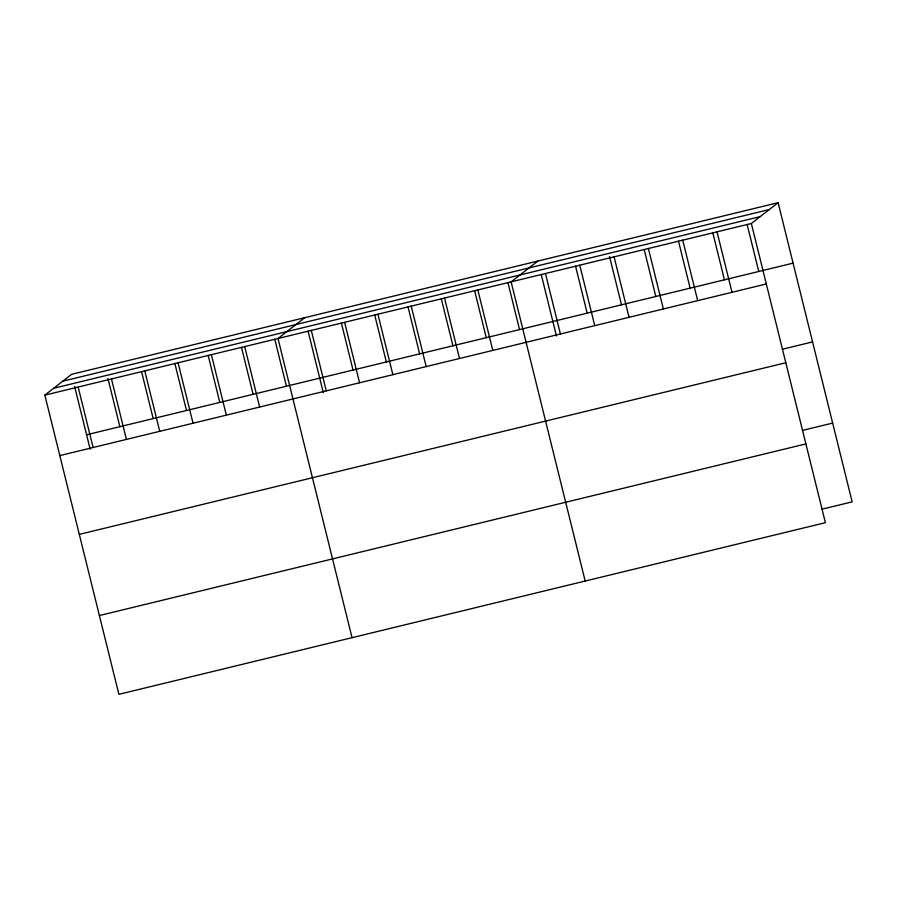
<?xml version="1.0" encoding="UTF-8"?>
<svg xmlns="http://www.w3.org/2000/svg" width="897" height="897" viewBox="0 0 897 897"><rect width="100%" height="100%" fill="white"/><g stroke="black" fill="none" stroke-linecap="round" stroke-linejoin="round"><path stroke-width="1.35" d="M778.114 202.677L751.35 223.499L825.386 522.682L118.886 694.323L44.85 395.14L71.614 374.318L778.114 202.677L852.15 501.86L821.798 509.238M304.756 317.673L277.992 338.494L352.039 637.677M537.897 261.038L511.133 281.86L585.18 581.043M62.779 381.191L769.278 209.55M53.685 388.266L760.174 216.626M44.85 395.14L751.35 223.499M86.583 434.776L793.071 263.146M59.807 455.598L766.307 283.968M782.206 349.292L812.57 341.914M79.306 534.377L785.806 362.747M802.299 430.459L832.651 423.081M99.399 615.544L805.887 443.903M747.123 224.452L758.761 271.477M717.028 231.841L731.997 292.299M712.801 232.783L724.44 279.819M682.718 240.172L697.675 300.641M678.491 241.125L690.129 288.15M648.396 248.514L663.365 308.972M644.169 249.456L655.808 296.492M614.086 256.845L629.044 317.314M609.523 256.452L621.498 304.823M579.765 265.187L594.733 325.645M575.538 266.14L587.176 313.165M545.454 273.518L560.412 333.987M541.227 274.471L556.443 335.938M507.915 282.566L519.554 329.591M477.832 289.944L492.789 350.413M474.614 290.65L486.252 337.676M444.52 298.039L459.488 358.497M441.313 298.746L452.94 345.771M411.218 306.135L426.176 366.593M408 306.841L419.639 353.867M377.917 314.219L392.875 374.688M374.699 314.925L386.338 361.951M344.605 322.315L359.574 382.772M341.387 323.021L353.026 370.046M311.304 330.41L326.261 390.868M308.086 331.116L323.29 392.583M274.774 339.201L286.412 386.226M244.69 346.59L259.648 407.047M241.472 347.296L253.111 394.321M211.378 354.685L226.347 415.143M208.16 355.38L219.799 402.417M178.077 362.769L193.034 423.238M174.859 363.476L186.498 410.501M144.765 370.865L159.733 431.322M141.547 371.571L153.185 418.596M111.463 378.96L126.421 439.418M107.909 378.321L119.884 426.68M78.151 387.044L93.12 447.513M74.608 386.405L90.149 449.218"/></g></svg>
